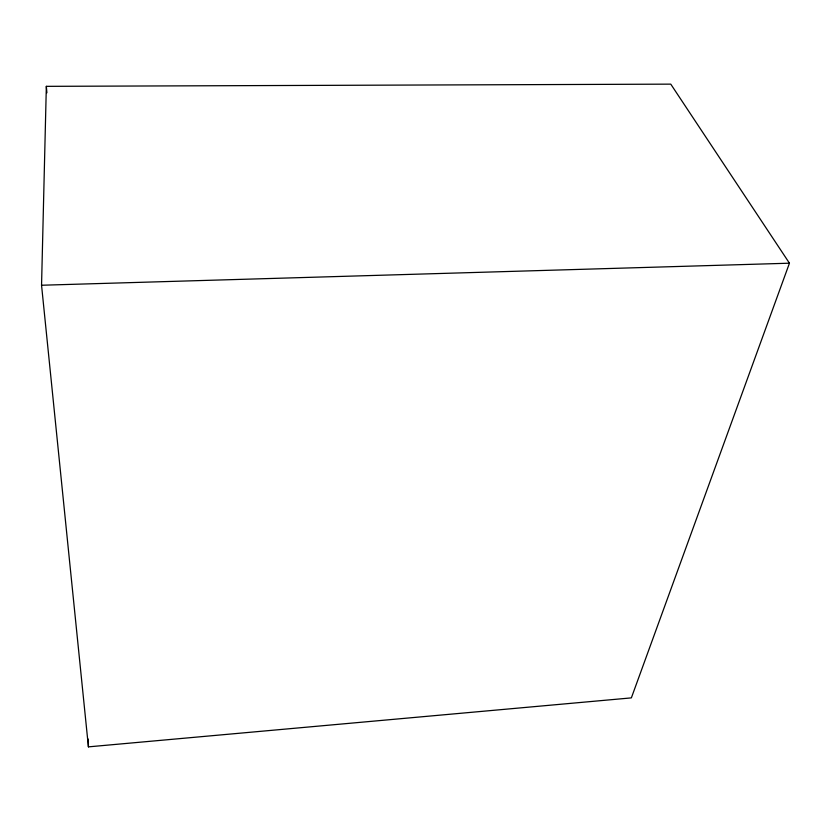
<?xml version="1.0" encoding="UTF-8"?>
<svg xmlns="http://www.w3.org/2000/svg" width="831" height="831" viewBox="0 0 831 831"><rect width="100%" height="100%" fill="white"/><g stroke="black" fill="none" stroke-linecap="round" stroke-linejoin="round"><path stroke-width="1.25" d="M41.55 285.241L46.339 86.341L670.773 84.139L789.45 263.198L631.363 697.884L88.418 746.861L41.55 285.241L789.45 263.198M46.339 86.341L46.9 92.802M88.325 739.102L88.418 746.861"/></g></svg>
